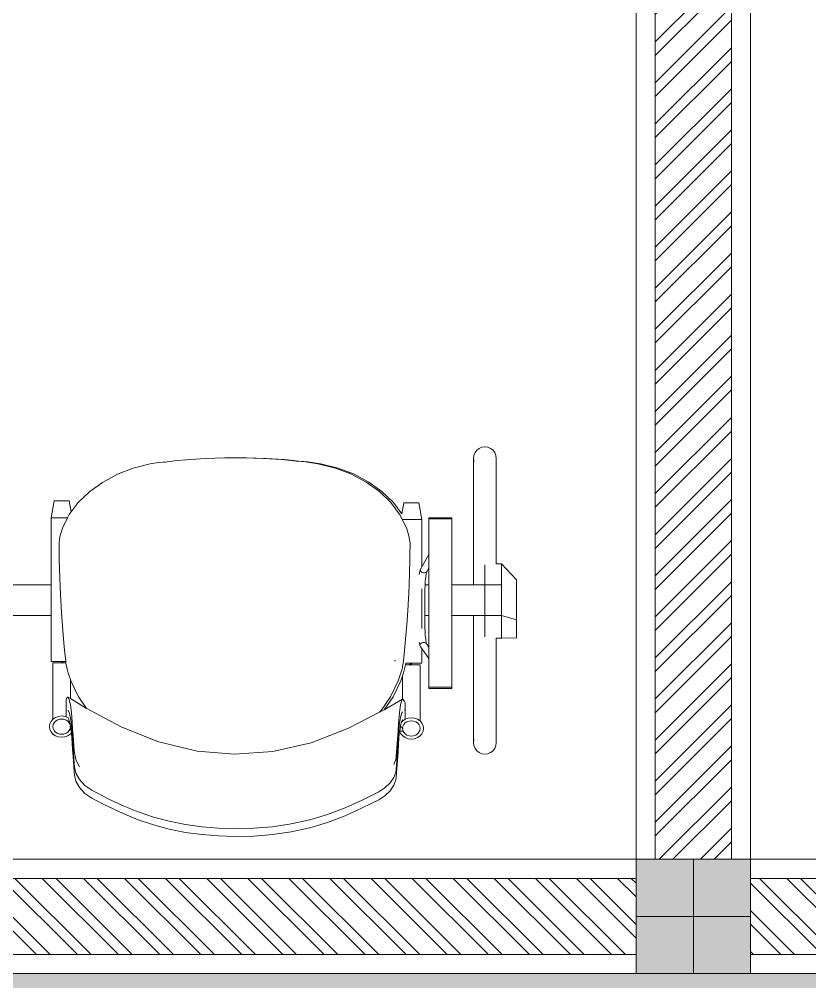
# Model space of a CAD drawing. Header units: millimetres. Extents: x -280308 to 6402717, y -14 to 2073074.
# Drawn here: x 28310 to 29347, y 748988 to 750251 of the extents above; entities that cross this region are included whole.
import ezdxf

# ---------------------------------------------------------------- set-up
doc = ezdxf.new("R2010")
doc.units = ezdxf.units.MM
doc.layers.get('0').update_dxf_attribs({"lineweight": 0})
for name, color, linetype, lineweight in [('A-ALINE-1', 91, 'Continuous', 20), ('A-ALINE-3', 111, 'Continuous', 15), ('A-ALINE-6', 117, 'Continuous', 9), ('A-Furn', 250, 'Continuous', 0), ('A-FURN-EQPM', 177, 'Continuous', 0), ('ARSIR', 251, 'Continuous', 0)]:
    doc.layers.add(name, color=color, linetype=linetype, lineweight=lineweight)
doc.layers.add('A-FILL-1', color=7, linetype='Continuous', lineweight=0, true_color=0x454545)

# ---------------------------------------------------------------- blocks, each defined once
blk = doc.blocks.new('A$C0fa81d55')
at = {"color": 0, "linetype": 'ByBlock', "lineweight": -2}
for p, q in [((2889, 506.6), (2886.7, 503.5)), ((2892.1, 509), (2889, 506.6)), ((2895.8, 510.5), (2892.1, 509)), ((2899.6, 511), (2895.8, 510.5)), ((2903.5, 510.5), (2899.6, 511)), ((2907.1, 509), (2903.5, 510.5)), ((2910.3, 506.6), (2907.1, 509)), ((2912.6, 503.5), (2910.3, 506.6)), ((2495.6, 493), (2489.2, 492.3)), ((2508.5, 494.3), (2495.6, 493)), ((2532.6, 495.8), (2508.5, 494.3)), ((2532.6, 495.8), (2558.8, 496.7)), ((2558.8, 496.7), (2562.2, 496.7)), ((2562.2, 496.7), (2562.2, 496.7)), ((2562.2, 496.7), (2583.8, 496.7)), ((2583.8, 496.7), (2609.3, 495.9)), ((2583.8, 496.7), (2587.2, 496.7)), ((2587.2, 496.7), (2612.7, 495.9)), ((2609.3, 495.9), (2632.9, 494.4)), ((2612.7, 495.9), (2636.4, 494.4)), ((2645.7, 493.2), (2632.9, 494.4)), ((2649.2, 493.2), (2636.4, 494.4)), ((2652.1, 492.5), (2645.7, 493.2)), ((2655.6, 492.5), (2649.2, 493.2)), ((2658.5, 491.7), (2652.1, 492.5)), ((2661.9, 491.7), (2655.6, 492.5)), ((2885.2, 499.9), (2884.6, 496)), ((2884.7, 495.8), (2884.6, 496)), ((2884.6, 495.7), (2884.7, 495.8)), ((2884.6, 495.7), (2884.6, 495.5)), ((2884.6, 495.5), (2885.2, 491.6)), ((2884.6, 495.5), (2885.2, 492.2)), ((2884.6, 495.5), (2884.6, 330)), ((2885.2, 499.4), (2884.7, 495.8)), ((2886.7, 503.5), (2885.2, 499.9)), ((2914.1, 499.9), (2912.6, 503.5)), ((2914.6, 496), (2914.1, 499.9)), ((2914.6, 496), (2914.6, 357.5)), ((2417.9, 475.2), (2438.3, 483)), ((2438.3, 483), (2460.9, 488.9)), ((2471.8, 490.6), (2460.9, 488.9)), ((2477.3, 491.2), (2471.8, 490.6)), ((2482.8, 491.6), (2477.3, 491.2)), ((2480.8, 491.2), (2478.5, 490.9)), ((2482.8, 491.3), (2480.8, 491.2)), ((2489.2, 492.3), (2482.8, 491.6)), ((2664.1, 491.3), (2658.5, 491.7)), ((2667.5, 491.3), (2661.9, 491.7)), ((2669.6, 490.7), (2664.1, 491.3)), ((2673.1, 490.7), (2667.5, 491.3)), ((2680.7, 489), (2669.6, 490.7)), ((2684.2, 489), (2673.1, 490.7)), ((2703.7, 483.3), (2680.7, 489)), ((2707.1, 483.3), (2684.2, 489)), ((2703.7, 483.3), (2724, 475.6)), ((2707.1, 483.3), (2727.4, 475.6)), ((2398, 464.5), (2417.9, 475.2)), ((2724, 475.6), (2744, 464.9)), ((2727.4, 475.6), (2747.4, 464.9)), ((2381.6, 452.7), (2398, 464.5)), ((2744, 464.9), (2761.2, 452.6)), ((2747.4, 464.9), (2764.6, 452.6)), ((2366.3, 438), (2381.6, 452.7)), ((2761.2, 452.6), (2776.3, 438.2)), ((2764.6, 452.6), (2779.8, 438.2)), ((2330.9, 418.2), (2334.7, 440.2)), ((2354.5, 440.2), (2334.7, 440.2)), ((2357, 425.7), (2354.5, 440.2)), ((2357, 425.7), (2366.3, 438)), ((2776.3, 438.2), (2788.6, 421.6)), ((2779.8, 438.2), (2790.8, 423.4)), ((2790.8, 423.4), (2793.3, 437.9)), ((2793.3, 437.9), (2813.1, 437.9)), ((2816.9, 415.9), (2813.1, 437.9)), ((2330.9, 330), (2330.9, 418.2)), ((2352.5, 418.2), (2330.9, 418.2)), ((2352.5, 418.2), (2345.6, 404.3)), ((2354.6, 422.4), (2352.5, 418.2)), ((2354.6, 422.4), (2357, 425.7)), ((2788.6, 421.6), (2797.3, 403.5)), ((2790.8, 423.4), (2790.8, 423.3)), ((2826.2, 417.9), (2826.2, 417.9)), ((2826.2, 417.9), (2856.1, 417.9)), ((2826.2, 417.9), (2826.2, 417.8)), ((2826.2, 417.8), (2826.2, 417.7)), ((2826.2, 417.7), (2826.2, 417.6)), ((2826.2, 417.6), (2826.2, 417.4)), ((2826.2, 417.4), (2826.2, 417.2)), ((2826.2, 417.2), (2826.2, 417)), ((2826.2, 417), (2826.2, 416.7)), ((2826.2, 416.7), (2826.2, 416.5)), ((2856.1, 417.9), (2856.1, 417.9)), ((2856.1, 417.7), (2856.1, 417.9)), ((2856.1, 417.7), (2856.1, 417.6)), ((2856.1, 417.6), (2856.1, 417.4)), ((2856.1, 416.7), (2856.1, 417.4)), ((2856.1, 416.7), (2856.1, 416.5)), ((2345.6, 404.3), (2342.8, 394.8)), ((2792, 415.9), (2816.9, 415.9)), ((2816.9, 353.7), (2816.9, 415.9)), ((2826.2, 416.5), (2856.1, 416.5)), ((2826.2, 416.5), (2826.2, 416.2)), ((2826.2, 416.2), (2826.2, 415.1)), ((2826.2, 415.1), (2826.2, 404.6)), ((2826.2, 404.6), (2826.2, 403.3)), ((2856.1, 404.6), (2856.1, 416.5)), ((2856.2, 330), (2856.1, 404.6)), ((2342.8, 394.8), (2341.9, 389.9)), ((2799.9, 394.4), (2797.3, 403.5)), ((2800.8, 389.6), (2799.9, 394.4)), ((2826.2, 403.3), (2826.3, 385.1)), ((2341.9, 389.9), (2341.2, 384.9)), ((2341.2, 384.9), (2341.2, 379.3)), ((2341.2, 379.3), (2341.3, 373.8)), ((2801.5, 384.8), (2800.8, 389.6)), ((2801.4, 374.6), (2801.5, 379.7)), ((2801.5, 379.7), (2801.5, 384.8)), ((2826.3, 385.1), (2826.2, 384)), ((2826.2, 384), (2826.3, 370.2)), ((2341.3, 373.8), (2341.4, 362.7)), ((2801.3, 364.4), (2801.4, 371.1)), ((2801.4, 371.1), (2801.4, 374.6)), ((2826.3, 370.1), (2816.9, 353.7)), ((2826.3, 370.2), (2826.3, 370.1)), ((2826.3, 370.1), (2826.3, 365.2)), ((2342.2, 339.4), (2341.4, 362.7)), ((2800.8, 343.2), (2801.3, 364.4)), ((2816.9, 353.7), (2815.5, 351.3)), ((2826.3, 364.4), (2826.3, 365.2)), ((2826.3, 364.4), (2826.3, 352.3)), ((2899.6, 330), (2899.6, 356.2)), ((2914, 357.5), (2914.6, 357.5)), ((2914.6, 357.5), (2921.6, 357.5)), ((2921.6, 357.5), (2941.2, 336.6)), ((2921.6, 330), (2921.6, 357.5)), ((2800.4, 332.8), (2800.8, 343.2)), ((2813.8, 345.7), (2813.4, 343.6)), ((2814.2, 347.6), (2813.8, 345.7)), ((2814.6, 349.2), (2814.2, 347.6)), ((2815.1, 350.5), (2814.6, 349.2)), ((2815, 349.5), (2815.1, 350.5)), ((2815.2, 348.6), (2815, 349.5)), ((2815.1, 350.5), (2815.5, 351.3)), ((2815.7, 347.7), (2815.2, 348.6)), ((2816.5, 346.9), (2815.7, 347.7)), ((2817.4, 346.3), (2816.5, 346.9)), ((2818.5, 345.9), (2817.4, 346.3)), ((2819.7, 345.7), (2818.5, 345.9)), ((2820.9, 345.8), (2819.7, 345.7)), ((2822, 346.1), (2820.9, 345.8)), ((2822.9, 346.7), (2822, 346.1)), ((2822.3, 341.9), (2822, 339.6)), ((2822.7, 343.9), (2822.3, 341.9)), ((2823.1, 345.7), (2822.7, 343.9)), ((2823.5, 347.4), (2822.9, 346.7)), ((2823.5, 347.1), (2823.1, 345.7)), ((2823.8, 347.9), (2823.5, 347.1)), ((2823.8, 347.9), (2823.5, 347.4)), ((2826.3, 352.2), (2823.8, 347.9)), ((2826.3, 352.3), (2826.3, 352.2)), ((2826.3, 352.2), (2826.3, 345)), ((2826.3, 344.6), (2826.3, 345)), ((2826.3, 344.6), (2826.3, 330)), ((2330.9, 330), (2265.3, 330)), ((2330.9, 290), (2330.9, 330)), ((2343.1, 317.3), (2342.2, 339.4)), ((2800.2, 327.6), (2800.4, 332.8)), ((2820.9, 325.5), (2821.1, 328.6)), ((2821.2, 331.6), (2821.1, 330)), ((2826.3, 330), (2821.1, 330)), ((2821.1, 330), (2821.1, 328.6)), ((2821.4, 334.4), (2821.2, 331.6)), ((2821.7, 337.1), (2821.4, 334.4)), ((2822, 339.6), (2821.7, 337.1)), ((2826.3, 330), (2826.3, 324.7)), ((2884.6, 330), (2856.2, 330)), ((2856.2, 290), (2856.2, 330)), ((2899.6, 330), (2884.6, 330)), ((2899.6, 290), (2899.6, 330)), ((2899.6, 330), (2921.6, 330)), ((2921.6, 290), (2921.6, 330)), ((2941.2, 284), (2941.2, 336.6)), ((2344.4, 293.8), (2343.1, 317.3)), ((2799.5, 313), (2799.8, 317.7)), ((2799.8, 317.7), (2800, 322.4)), ((2800, 322.4), (2800.2, 327.6)), ((2816.9, 272.8), (2816.9, 325)), ((2820.9, 322.5), (2820.8, 319.2)), ((2820.8, 319.2), (2820.8, 290)), ((2820.9, 325.5), (2820.9, 322.5)), ((2826.3, 324.5), (2826.3, 324.7)), ((2826.3, 324.5), (2826.3, 304.5)), ((2797.5, 282.8), (2799, 303.5)), ((2799, 303.5), (2799.5, 313)), ((2826.3, 304.5), (2826.3, 304.4)), ((2826.3, 290), (2826.3, 304.4)), ((2346.1, 270.3), (2344.4, 293.8)), ((2330.9, 290), (2265.3, 290)), ((2330.9, 229.5), (2330.9, 290)), ((2797.5, 282.8), (2796, 263.6)), ((2826.3, 290), (2820.8, 290)), ((2820.8, 290), (2820.8, 278.3)), ((2820.8, 278.3), (2820.9, 275.1)), ((2826.3, 290), (2826.3, 284.4)), ((2826.3, 284.4), (2826.3, 284)), ((2826.3, 284), (2826.3, 264.5)), ((2856.1, 196), (2856.2, 290)), ((2884.6, 290), (2856.2, 290)), ((2899.6, 290), (2884.6, 290)), ((2884.6, 123.6), (2884.6, 290)), ((2899.6, 290), (2921.6, 290)), ((2899.6, 261.9), (2899.6, 290)), ((2921.6, 290), (2941.2, 284)), ((2921.6, 260.2), (2921.6, 290)), ((2941.2, 260.8), (2941.2, 284)), ((2346.1, 270.3), (2348, 248.6)), ((2820.9, 275.1), (2820.9, 272.2)), ((2820.9, 272.2), (2821.1, 269.3)), ((2821.1, 269.3), (2821.2, 266.4)), ((2821.2, 266.4), (2821.4, 263.7)), ((2796, 263.6), (2794.3, 244.1)), ((2813.4, 254.9), (2813.8, 253)), ((2813.8, 253), (2814.2, 251.3)), ((2815.2, 252.6), (2814.7, 251.7)), ((2816, 253.4), (2815.2, 252.6)), ((2817, 254), (2816, 253.4)), ((2818.1, 254.4), (2817, 254)), ((2819.3, 254.6), (2818.1, 254.4)), ((2820.4, 254.5), (2819.3, 254.6)), ((2821.5, 254.2), (2820.4, 254.5)), ((2821.4, 263.7), (2821.7, 261.2)), ((2822.4, 253.6), (2821.5, 254.2)), ((2821.7, 261.2), (2822, 258.8)), ((2822, 258.8), (2822.3, 256.7)), ((2822.3, 256.7), (2822.7, 254.8)), ((2823.1, 252.9), (2822.4, 253.6)), ((2822.7, 254.8), (2823.1, 253.3)), ((2823.1, 253.3), (2823.3, 252.5)), ((2823.1, 252.9), (2823.3, 252.5)), ((2823.3, 252.5), (2826.3, 248.5)), ((2826.3, 264.5), (2826.3, 263.8)), ((2826.3, 248.5), (2826.3, 263.8)), ((2912.6, 260.2), (2912.7, 260.2)), ((2914.6, 260.2), (2914.6, 260.3)), ((2914.6, 260.2), (2921.6, 260.2)), ((2914.6, 123), (2914.6, 260.2)), ((2921.6, 260.2), (2941.2, 260.8)), ((2348, 248.6), (2349.2, 236.9)), ((2793.3, 234.7), (2794.3, 244.1)), ((2814.2, 251.3), (2814.6, 249.8)), ((2814.7, 251.7), (2814.5, 250.8)), ((2814.5, 250.8), (2814.6, 249.8)), ((2814.6, 249.8), (2815.1, 248.9)), ((2815.1, 248.9), (2816.9, 246.4)), ((2816.9, 227.3), (2816.9, 246.4)), ((2816.9, 246.4), (2826.2, 233.5)), ((2826.2, 233.5), (2826.3, 243.8)), ((2826.3, 248.4), (2826.3, 248.5)), ((2826.3, 248.4), (2826.3, 244.8)), ((2826.3, 244.8), (2826.3, 243.8)), ((2330.9, 229.5), (2350, 229.5)), ((2333.1, 153.8), (2333.1, 227.7)), ((2350.2, 227.7), (2333.1, 227.7)), ((2344.6, 227.7), (2344.6, 229.5)), ((2347.6, 227.7), (2344.6, 229.5)), ((2349.2, 236.9), (2349.9, 231)), ((2349.9, 231), (2350, 229.5)), ((2350, 229.5), (2350.2, 227.7)), ((2350.2, 227.7), (2350.5, 225.1)), ((2782.3, 230.2), (2781.2, 230.8)), ((2792.2, 225.3), (2792.7, 230)), ((2792.7, 230), (2793.3, 234.7)), ((2795.6, 225.4), (2795.9, 227.3)), ((2795.8, 227.3), (2795.9, 227.3)), ((2795.9, 227.3), (2816.9, 227.3)), ((2800.2, 225.4), (2803.2, 227.3)), ((2803.2, 225.4), (2803.2, 227.3)), ((2826.2, 225.4), (2826.3, 233.5)), ((2826.3, 233.5), (2826.2, 233.5)), ((2350.5, 225.1), (2351.8, 219.7)), ((2351.8, 219.7), (2353.2, 214.4)), ((2789.6, 214.6), (2791, 219.9)), ((2791, 219.9), (2792.2, 225.3)), ((2793, 214.6), (2794.4, 219.9)), ((2794.4, 219.9), (2795.6, 225.3)), ((2795.6, 225.3), (2795.6, 225.4)), ((2795.6, 225.4), (2814.7, 225.4)), ((2814.7, 151.6), (2814.7, 225.4)), ((2826.2, 225.4), (2826.2, 224.1)), ((2826.2, 224.1), (2826.2, 206.4)), ((2353.2, 214.4), (2356.1, 205.8)), ((2356.1, 205.8), (2356.7, 204.1)), ((2356.1, 205.8), (2356.1, 180.9)), ((2366.3, 184.1), (2356.7, 204.1)), ((2775.8, 183.2), (2786.1, 204.2)), ((2779.2, 183.2), (2789.5, 204.2)), ((2786.1, 204.2), (2789.6, 214.6)), ((2789.5, 204.2), (2791.7, 210.6)), ((2791.7, 210.6), (2793, 214.6)), ((2791.7, 210.6), (2791.7, 180.3)), ((2826.2, 206.4), (2826.2, 204.9)), ((2826.2, 204.9), (2826.2, 197.5)), ((2826.2, 197.5), (2826.2, 196.7)), ((2826.2, 196.1), (2826.2, 196.7)), ((2826.2, 196), (2826.2, 196.1)), ((2826.2, 196), (2856.1, 196)), ((2826.2, 196), (2826.2, 195.5)), ((2826.2, 195.5), (2826.2, 195.5)), ((2826.2, 195.5), (2826.2, 195)), ((2826.2, 195), (2826.2, 195)), ((2826.2, 195), (2826.2, 194.6)), ((2826.2, 194.6), (2826.2, 194.4)), ((2826.2, 194.6), (2826.2, 194.6)), ((2826.2, 194.4), (2826.2, 194.3)), ((2826.2, 194.3), (2856.1, 194.3)), ((2856.1, 196), (2856.1, 195.5)), ((2856.1, 195.5), (2856.1, 195)), ((2856.1, 194.6), (2856.1, 195)), ((2856.1, 194.6), (2856.1, 194.4)), ((2856.1, 194.6), (2856.1, 194.6)), ((2856.1, 194.4), (2856.1, 194.3)), ((2350.4, 178.9), (2350.6, 180.2)), ((2350.4, 162.2), (2350.4, 178.9)), ((2350.6, 180.2), (2350.8, 181)), ((2350.8, 181), (2352.3, 182.7)), ((2352.3, 182.7), (2353.3, 182.6)), ((2353.3, 182.6), (2354.6, 179.3)), ((2353.3, 182.6), (2356.1, 180.9)), ((2354.6, 179.3), (2356.2, 172.7)), ((2356.1, 180.9), (2377.3, 168.1)), ((2377.3, 168.1), (2366.3, 184.1)), ((2775.8, 183.2), (2763.6, 165.3)), ((2779.2, 183.2), (2767.6, 166.2)), ((2767.7, 166.2), (2791.7, 180.3)), ((2789.1, 173), (2790.7, 178.9)), ((2790.7, 178.9), (2791.8, 180.4)), ((2791.7, 180.3), (2791.8, 180.4)), ((2791.8, 180.4), (2792.5, 179.8)), ((2792.5, 179.8), (2793.4, 178.5)), ((2793.4, 178.5), (2794.4, 176.9)), ((2794.4, 176.9), (2795.1, 175.3)), ((2353.2, 165.9), (2353.2, 165.8)), ((2353.2, 165.8), (2354.5, 162.6)), ((2356.2, 172.7), (2357.5, 162.7)), ((2377.3, 168.1), (2377.7, 167.8)), ((2401.3, 155.2), (2377.7, 167.8)), ((2767.6, 166.2), (2761.4, 163)), ((2763.6, 165.3), (2761.4, 163)), ((2767.7, 166.2), (2767.6, 166.2)), ((2787.5, 162.4), (2789.1, 173)), ((2794.4, 166), (2795.1, 164.5)), ((2795.1, 164.5), (2795.1, 175.3)), ((2795.1, 158.6), (2795.1, 164.5)), ((2795.1, 164.5), (2795.1, 164.3)), ((2795.1, 153.9), (2795.1, 164.3)), ((2330.7, 151.1), (2333.1, 153.8)), ((2333.1, 153.8), (2333.2, 154)), ((2333.2, 154), (2336.6, 156.2)), ((2336.5, 151.1), (2338.9, 152.7)), ((2336.6, 156.2), (2340.4, 157.6)), ((2338.9, 152.7), (2341.6, 153.7)), ((2340.4, 157.6), (2344.6, 158.1)), ((2341.6, 153.7), (2344.6, 154.1)), ((2344.6, 158.1), (2348.8, 157.6)), ((2344.6, 154.1), (2347.6, 153.7)), ((2347.6, 153.7), (2350.4, 152.7)), ((2348.8, 157.6), (2350.4, 157)), ((2350.4, 160.8), (2350.4, 162.2)), ((2350.4, 160.8), (2350.4, 162.2)), ((2350.4, 157), (2350.4, 160.8)), ((2350.4, 157), (2352.7, 156.2)), ((2350.4, 152.7), (2352.7, 151.1)), ((2352.7, 156.2), (2353.4, 155.7)), ((2353.4, 154.6), (2354.5, 151.9)), ((2354.5, 162.6), (2356.1, 156)), ((2354.5, 151.9), (2356.1, 145.4)), ((2356.1, 156), (2357.4, 146)), ((2357.5, 162.7), (2358.4, 149.8)), ((2422.8, 143.8), (2401.3, 155.2)), ((2761.4, 163), (2720.8, 142)), ((2786.4, 148.1), (2787.5, 162.4)), ((2787.4, 145.7), (2789.1, 156.3)), ((2789.1, 156.3), (2790.6, 162.2)), ((2791.8, 151.7), (2790.2, 149.9)), ((2790.6, 162.2), (2791.7, 163.6)), ((2790.6, 151.5), (2791.7, 152.9)), ((2791.7, 163.6), (2791.7, 163.7)), ((2795.1, 153.9), (2791.8, 151.7)), ((2799, 155.3), (2795.1, 153.9)), ((2795.1, 153.9), (2795.1, 153.9)), ((2803.2, 155.8), (2799, 155.3)), ((2803.2, 151.8), (2800.2, 151.4)), ((2807.3, 155.3), (2803.2, 155.8)), ((2806.2, 151.4), (2803.2, 151.8)), ((2811.2, 153.9), (2807.3, 155.3)), ((2814.6, 151.7), (2811.2, 153.9)), ((2814.7, 151.6), (2814.6, 151.7)), ((2817.1, 148.8), (2814.7, 151.6)), ((2328.5, 144.1), (2329.1, 147.7)), ((2329.1, 140.5), (2328.5, 144.1)), ((2329.1, 147.7), (2330.7, 151.1)), ((2330.7, 137.1), (2329.1, 140.5)), ((2333.1, 144.1), (2333.5, 146.7)), ((2333.5, 141.5), (2333.1, 144.1)), ((2333.5, 146.7), (2334.7, 149.1)), ((2334.7, 139.1), (2333.5, 141.5)), ((2334.7, 149.1), (2336.5, 151.1)), ((2336.5, 137), (2334.7, 139.1)), ((2352.7, 151.1), (2354.6, 149.1)), ((2354.6, 139.1), (2352.7, 137)), ((2354.6, 149.1), (2355.7, 146.7)), ((2355.2, 140.5), (2354.6, 139.1)), ((2356.1, 144.1), (2355.2, 144.1)), ((2355.7, 141.5), (2355.2, 140.5)), ((2356.8, 140.5), (2355.2, 140.5)), ((2355.7, 146.7), (2356.1, 144.1)), ((2356.1, 144.1), (2355.7, 141.5)), ((2356.1, 145.4), (2356.2, 144.6)), ((2356.2, 144.6), (2356.8, 140.5)), ((2356.8, 140.5), (2357.4, 135.7)), ((2357.4, 146), (2358.3, 133.2)), ((2358.4, 149.8), (2358.9, 141.2)), ((2358.9, 141.2), (2359.6, 132.1)), ((2470.5, 124.4), (2422.8, 143.8)), ((2720.8, 142), (2671.7, 122.8)), ((2785.8, 138.1), (2786.4, 148.1)), ((2786.4, 131.4), (2787.4, 145.7)), ((2787.9, 138.2), (2788.9, 144.5)), ((2788.9, 144.5), (2789.1, 145.7)), ((2791.5, 142.6), (2788.9, 144.5)), ((2789.1, 145.7), (2790.2, 149.9)), ((2790.2, 149.9), (2790.6, 151.5)), ((2792.1, 144.4), (2791.7, 141.8)), ((2791.7, 141.8), (2792.1, 139.2)), ((2791.7, 141.8), (2792.6, 141.8)), ((2793.2, 146.8), (2792.1, 144.4)), ((2792.1, 139.2), (2792.6, 138.2)), ((2795, 148.9), (2793.2, 146.8)), ((2797.4, 150.5), (2795, 148.9)), ((2800.2, 151.4), (2797.4, 150.5)), ((2808.9, 150.5), (2806.2, 151.4)), ((2811.3, 148.9), (2808.9, 150.5)), ((2813.1, 146.8), (2811.3, 148.9)), ((2814.3, 144.4), (2813.1, 146.8)), ((2813.1, 136.8), (2814.3, 139.2)), ((2814.7, 141.8), (2814.3, 144.4)), ((2814.3, 139.2), (2814.7, 141.8)), ((2818.7, 145.4), (2817.1, 148.8)), ((2819.3, 141.8), (2818.7, 145.4)), ((2818.7, 138.2), (2819.3, 141.8)), ((2333.2, 134.2), (2330.7, 137.1)), ((2336.6, 131.9), (2333.2, 134.2)), ((2338.9, 135.4), (2336.5, 137)), ((2340.4, 130.6), (2336.6, 131.9)), ((2341.6, 134.4), (2338.9, 135.4)), ((2344.6, 130.1), (2340.4, 130.6)), ((2344.6, 134.1), (2341.6, 134.4)), ((2347.6, 134.4), (2344.6, 134.1)), ((2348.8, 130.6), (2344.6, 130.1)), ((2350.4, 135.4), (2347.6, 134.4)), ((2352.7, 131.9), (2348.8, 130.6)), ((2352.7, 137), (2350.4, 135.4)), ((2356, 134.2), (2352.7, 131.9)), ((2357.4, 135.7), (2356, 134.2)), ((2357.4, 135.7), (2357.4, 135.4)), ((2357.4, 135.4), (2358.3, 122.6)), ((2358.3, 133.2), (2358.8, 124.6)), ((2361, 112.7), (2359.6, 132.1)), ((2785, 127.5), (2783.2, 104.8)), ((2785, 127.5), (2785.8, 138.1)), ((2785.7, 121.4), (2786.4, 131.4)), ((2786.4, 120.9), (2787.4, 135.1)), ((2787.4, 135.1), (2787.8, 137.7)), ((2787.8, 137.7), (2787.9, 138.2)), ((2787.8, 137.7), (2789.2, 134.8)), ((2787.9, 138.2), (2792.6, 138.2)), ((2789.2, 134.8), (2791.8, 131.9)), ((2791.8, 131.9), (2795.1, 129.7)), ((2792.6, 138.2), (2793.2, 136.8)), ((2793.2, 136.8), (2795, 134.7)), ((2795, 134.7), (2797.4, 133.1)), ((2795.1, 129.7), (2799, 128.3)), ((2797.4, 133.1), (2800.2, 132.1)), ((2799, 128.3), (2803.2, 127.8)), ((2800.2, 132.1), (2803.2, 131.8)), ((2803.2, 131.8), (2806.2, 132.1)), ((2803.2, 127.8), (2807.3, 128.3)), ((2806.2, 132.1), (2808.9, 133.1)), ((2807.3, 128.3), (2811.2, 129.7)), ((2808.9, 133.1), (2811.3, 134.7)), ((2811.2, 129.7), (2814.6, 131.9)), ((2811.3, 134.7), (2813.1, 136.8)), ((2814.6, 131.9), (2817.1, 134.8)), ((2817.1, 134.8), (2818.7, 138.2)), ((2884.6, 123.6), (2885.2, 127.4)), ((2884.6, 123.6), (2885.2, 126.9)), ((2358.3, 122.6), (2358.8, 114.1)), ((2358.8, 124.6), (2359.5, 115.4)), ((2358.8, 114.1), (2359.5, 104.9)), ((2360.9, 96), (2359.5, 115.4)), ((2522.2, 112), (2470.5, 124.4)), ((2671.7, 122.8), (2621.7, 111.5)), ((2784.9, 110.8), (2785.7, 121.4)), ((2785.7, 110.9), (2786.4, 120.9)), ((2884.6, 123.6), (2884.6, 123.4)), ((2884.7, 123.3), (2884.6, 123.4)), ((2884.6, 123), (2884.7, 123.3)), ((2885.2, 119.2), (2884.6, 123)), ((2885.2, 119.7), (2884.7, 123.3)), ((2886.7, 115.6), (2885.2, 119.2)), ((2889, 112.4), (2886.7, 115.6)), ((2912.6, 115.6), (2910.3, 112.4)), ((2914.1, 119.2), (2912.6, 115.6)), ((2914.6, 123), (2914.1, 119.2)), ((2360.9, 85.6), (2359.5, 104.9)), ((2361, 112.7), (2361.7, 107.5)), ((2361.7, 107.5), (2363.5, 99.6)), ((2571.2, 108.1), (2522.2, 112)), ((2621.7, 111.5), (2571.2, 108.1)), ((2780.1, 94.3), (2782.9, 101.2)), ((2782.9, 101.2), (2783.2, 104.8)), ((2784.9, 110.8), (2783.1, 88.1)), ((2784.9, 100.3), (2785.7, 110.9)), ((2892.1, 110.1), (2889, 112.4)), ((2895.8, 108.6), (2892.1, 110.1)), ((2899.6, 108.1), (2895.8, 108.6)), ((2903.5, 108.6), (2899.6, 108.1)), ((2907.1, 110.1), (2903.5, 108.6)), ((2910.3, 112.4), (2907.1, 110.1)), ((2360.9, 96), (2361.6, 90.8)), ((2361.6, 90.8), (2363.4, 82.9)), ((2363.5, 99.6), (2368.2, 91.2)), ((2784.9, 100.3), (2783.1, 77.7)), ((2360.9, 85.6), (2361.6, 80.4)), ((2361.6, 80.4), (2363.4, 72.6)), ((2363.4, 82.9), (2368.1, 74.6)), ((2775.2, 70.4), (2780.1, 77.6)), ((2780.1, 77.6), (2782.9, 84.5)), ((2782.9, 84.5), (2783.1, 88.1)), ((2782.9, 74.2), (2783.1, 77.7)), ((2363.4, 72.6), (2368.1, 64.2)), ((2368.1, 74.6), (2375.2, 66.7)), ((2368.1, 64.2), (2375.2, 56.4)), ((2375.2, 66.7), (2384, 60.6)), ((2760.6, 58.6), (2768.6, 63.8)), ((2768.6, 63.8), (2775.2, 70.4)), ((2775.2, 60.1), (2780.1, 67.2)), ((2780.1, 67.2), (2782.9, 74.2)), ((2375.2, 56.4), (2384, 50.3)), ((2384, 60.6), (2392.3, 56.2)), ((2392.3, 56.2), (2398.9, 52.8)), ((2398.9, 52.8), (2405.5, 49.5)), ((2738.7, 47.7), (2760.6, 58.6)), ((2760.6, 48.3), (2768.6, 53.5)), ((2768.6, 53.5), (2775.2, 60.1)), ((2384, 50.3), (2392.3, 45.9)), ((2392.3, 45.9), (2398.9, 42.5)), ((2398.9, 42.5), (2405.5, 39.2)), ((2405.5, 49.5), (2425.1, 40.4)), ((2405.5, 39.2), (2425.1, 30.1)), ((2425.1, 40.4), (2444.9, 32.3)), ((2716.3, 37.5), (2738.7, 47.7)), ((2738.7, 37.4), (2760.6, 48.3)), ((2425.1, 30.1), (2444.9, 22)), ((2444.9, 32.3), (2465.1, 25.5)), ((2465.1, 25.5), (2485.8, 20)), ((2670, 21.8), (2693.4, 28.7)), ((2693.4, 28.7), (2716.3, 37.5)), ((2693.4, 18.4), (2716.3, 27.2)), ((2716.3, 27.2), (2738.7, 37.4)), ((2444.9, 22), (2465.1, 15.2)), ((2465.1, 15.2), (2485.8, 9.7)), ((2485.8, 20), (2507.2, 15.7)), ((2507.2, 15.7), (2528.6, 12.8)), ((2528.6, 12.8), (2550.1, 11)), ((2596.6, 10.8), (2621.2, 12.8)), ((2621.2, 12.8), (2645.6, 16.4)), ((2645.6, 16.4), (2670, 21.8)), ((2670, 11.5), (2693.4, 18.4)), ((2485.8, 9.7), (2507.2, 5.4)), ((2507.2, 5.4), (2528.6, 2.5)), ((2528.6, 2.5), (2550.1, 0.7)), ((2550.1, 11), (2571.8, 10.3)), ((2550.1, 0.7), (2571.8, 0)), ((2571.8, 10.3), (2596.6, 10.8)), ((2571.8, 0), (2596.6, 0.5)), ((2596.6, 0.5), (2621.2, 2.5)), ((2621.2, 2.5), (2645.6, 6.1)), ((2645.6, 6.1), (2670, 11.5))]:
    blk.add_line(p, q, dxfattribs=at)
blk = doc.blocks.new('A$Ce288bb9c')
at = {"layer": 'A-Furn', "color": 0, "linetype": 'ByBlock', "lineweight": -2, "ltscale": 0.25}
blk.add_blockref('A$C0fa81d55', (29432, -7720.2), dxfattribs=at)
blk = doc.blocks.new('A$Ccf87384a')
blk.add_wipeout([(-75, 75), (75, 75), (75, -75), (-75, -75)])
blk.add_wipeout([(-75, -75), (-75, 75), (75, 75), (75, -75)])
at = {"layer": 'A-FILL-1', "ltscale": 0.25}
h = blk.add_hatch(color=256, dxfattribs=at)
h.dxf.hatch_style = 1
h.paths.add_polyline_path([(-75, -75), (-75, 75), (75, 75), (75, -75)])
at = {"layer": 'A-ALINE-1'}
blk.add_lwpolyline([(-75, -75), (-75, 75), (75, 75), (75, -75)], close=True, dxfattribs=at)
at = {"layer": 'A-FILL-1', "ltscale": 0.25}
for p, q in [((0, 75), (0, -75)), ((-75, 0), (75, 0))]:
    blk.add_line(p, q, dxfattribs=at)
blk = doc.blocks.new('A$C7136d0a8')
at = {"layer": 'A-FILL-1', "ltscale": 0.25}
h = blk.add_hatch(dxfattribs=at)
h.set_pattern_fill('ANSI32', color=256, scale=4, angle=900)
h.set_pattern_definition([(225, (160275.378, -56581.9), (26.940768, -26.940768), []), (225, (160257.417, -56581.9), (26.940768, -26.940768), [])])
h.paths.add_polyline_path([(55597.2, -23282.7), (55597.2, -21032.7), (55697.2, -21032.7), (55697.2, -23282.7)])
h = blk.add_hatch(dxfattribs=at)
h.set_pattern_fill('ANSI32', color=256, scale=4, angle=990)
h.set_pattern_definition([(315, (85302.79, 81270.53), (26.940768, 26.940768), []), (315, (85302.79, 81252.57), (26.940768, 26.940768), [])])
h.paths.add_polyline_path([(55572.2, -23407.7), (49142.2, -23407.7), (49142.2, -23307.7), (55572.2, -23307.7)])
h = blk.add_hatch(dxfattribs=at)
h.set_pattern_fill('ANSI32', color=256, scale=4, angle=990)
h.set_pattern_definition([(315, (91882.79, 81270.53), (26.940768, 26.940768), []), (315, (91882.79, 81252.57), (26.940768, 26.940768), [])])
h.paths.add_polyline_path([(57992.2, -23407.7), (57992.2, -23307.7), (55722.2, -23307.7), (55722.2, -23407.7)])
h.paths.add_polyline_path([(58142.2, -23307.7), (58142.2, -23407.7), (60392.2, -23407.7), (60392.2, -23307.7)])
at = {"color": 1, "ltscale": 0.25}
blk.add_lwpolyline([(55572.2, -23432.7), (55722.2, -23432.7), (55722.2, -23282.7), (55572.2, -23282.7)], close=True, dxfattribs=at)
at = {"layer": 'A-ALINE-3', "linetype": 'Continuous'}
for points in [[(55597.2, -23282.7), (55597.2, -21032.7), (55697.2, -21032.7), (55697.2, -23282.7)], [(55572.2, -23407.7), (49142.2, -23407.7), (49142.2, -23307.7), (55572.2, -23307.7)]]:
    blk.add_lwpolyline(points, close=True, dxfattribs=at)
blk.add_lwpolyline([(57992.2, -23407.7), (55722.2, -23407.7), (55722.2, -23307.7), (57992.2, -23307.7)], dxfattribs=at)
at = {"layer": 'A-ALINE-6'}
for points in [[(55572.2, -23282.7), (55572.2, -21032.7), (55722.2, -21032.7), (55722.2, -23282.7)], [(55572.2, -23432.7), (49142.2, -23432.7), (49142.2, -23282.7), (55572.2, -23282.7)]]:
    blk.add_lwpolyline(points, close=True, dxfattribs=at)
blk.add_lwpolyline([(57992.2, -23432.7), (55722.2, -23432.7), (55722.2, -23282.7), (57992.2, -23282.7)], dxfattribs=at)
at = {"ltscale": 0.25}
blk.add_blockref('A$Ccf87384a', (55647.2, -23357.7), dxfattribs=at)
at = {"layer": 'ARSIR', "ltscale": 0.25}
h = blk.add_hatch(dxfattribs=at)
h.set_pattern_fill('GRASS', color=256, scale=5)
h.set_pattern_definition([(90, (50509.295, -365730.92), (-89.802561, 89.802561), [23.8125, -155.792622]), (45, (50509.3, -365730.92), (-89.80256, 89.80256), [23.8125, -103.1875]), (135, (50509.3, -365730.92), (-89.80256, -89.80256), [23.8125, -103.1875])])
h.paths.add_polyline_path([(36067.2, -26082.7), (36067.2, -24432.7), (39717.2, -24432.7), (39717.2, -26082.7)])
h.paths.add_polyline_path([(52417.2, -26082.7), (52417.2, -24432.7), (56067.2, -24432.7), (56067.2, -26082.7)])
h.paths.add_polyline_path([(48067.2, -26082.7), (48067.2, -24432.7), (51717.2, -24432.7), (51717.2, -26082.7)])
h.paths.add_polyline_path([(40417.2, -26082.7), (40417.2, -24432.7), (44067.2, -24432.7), (44067.2, -26082.7)])
h.paths.add_polyline_path([(35067.2, -23432.7), (57992.2, -23432.7), (57992.2, -27082.7), (35067.2, -27082.7)])

msp = doc.modelspace()

# ---------------------------------------------------------------- block references
at = {"layer": 'A-FURN-EQPM', "ltscale": 0.25}
msp.add_blockref('A$Ce288bb9c', (-3410.6, 756898.7), dxfattribs=at)

# ---------------------------------------------------------------- next in the draw order: block references
at = {"ltscale": 0.25}
msp.add_blockref('A$C7136d0a8', (-26452.8, 772431.3), dxfattribs=at)

doc.saveas('drawing.dxf')
